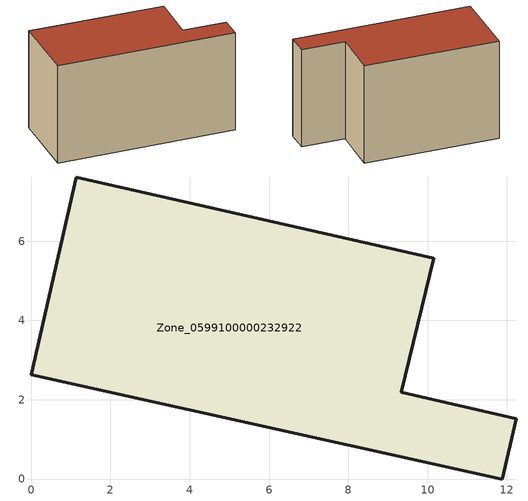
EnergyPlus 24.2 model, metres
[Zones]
Zone_0599100000232922
 floor ground (C_G): 0,2.63 1.14,7.62 10.15,5.57 9.34,2.19 12.24,1.52 11.89,0 z0
 wall outside (C_F): 11.89,0 12.24,1.52 9.34,2.19 10.15,5.57 1.14,7.62 0,2.63 11.89,0 z0:7.02
 roof outside (C_R): 1.14,7.62 0,2.63 11.89,0 12.24,1.52 9.34,2.19 10.15,5.57 z7.02
[BUILDING]
Pand.0599100000232922: North Axis=0; Terrain=City; Loads Convergence Tolerance Value=0.04; Temperature Convergence Tolerance Value=0.4; Solar Distribution=FullExterior; Maximum Number of Warmup Days=25; Minimum Number of Warmup Days=1
[Site:Location]
Rotterdam.The.Hague.AP_ZH_NLD Design_Conditions: Latitude=51.96; Longitude=4.45; Time Zone=1; Elevation=-4.5
[SITE:GROUNDTEMPERATURE:BUILDINGSURFACE]
18, 18, 18, 18, 18, 18, 18, 18, 18, 18, 18, 18
[MATERIAL] Thermal Absorptance=0.9; Solar Absorptance=0.7; Visible Absorptance=0.7
Name | Roughness | Thickness | Conductivity | Density | Specific Heat
G.TI.1946 | MediumSmooth | 0.15 | 1 | 540 | 1210
F.TI.1946 | Rough | 0.3 | 0.857143 | 1920 | 840
R.TI.1946 | MediumRough | 0.2 | 0.1 | 1500 | 1000
[CONSTRUCTION]
C_G: G.TI.1946
C_F: F.TI.1946
C_R: R.TI.1946
[ZONE]
Zone_0599100000232922: Type=1; Multiplier=1; Ceiling Height=Autocalculate; Volume=Autocalculate; Floor Area=autocalculate; Part of Total Floor Area=Yes
[ZONEINFILTRATION:DESIGNFLOWRATE]
Infil_Zone_0599100000232922: Zone or ZoneList or Space or SpaceList=Zone_0599100000232922; Schedule=AlwaysOn; Design Flow Rate Calculation Method=Flow/Area; Flow Rate per Floor Area=0.003; Constant Term Coefficient=1; Temperature Term Coefficient=0; Velocity Term Coefficient=0; Velocity Squared Term Coefficient=0
[HVACTEMPLATE:ZONE:IDEALLOADSAIRSYSTEM]
Zone_0599100000232922: Maximum Heating Supply Air Temperature=50; Minimum Cooling Supply Air Temperature=13; Maximum Heating Supply Air Humidity Ratio=0.0156; Minimum Cooling Supply Air Humidity Ratio=0.0077; Heating Limit=NoLimit; Cooling Limit=NoLimit; Dehumidification Control Type=ConstantSensibleHeatRatio; Cooling Sensible Heat Ratio=0.7; Dehumidification Setpoint=60; Humidification Control Type=None; Humidification Setpoint=30; Outdoor Air Method=None; Outdoor Air Flow Rate per Person=0.00944; Outdoor Air Flow Rate per Zone Floor Area=0; Outdoor Air Flow Rate per Zone=0; Demand Controlled Ventilation Type=None; Outdoor Air Economizer Type=NoEconomizer; Heat Recovery Type=None; Sensible Heat Recovery Effectiveness=0.7; Latent Heat Recovery Effectiveness=0.65
[ZONECONTROL:THERMOSTAT]
ThermostatControl_Zone_0599100000232922: Zone or ZoneList=Zone_0599100000232922; Control Type Schedule=DualSetpointControlType; Control 1=Thermostat_Zone_0599100000232922; Temperature Difference Between Cutout And Setpoint=0
[THERMOSTATSETPOINT:DUALSETPOINT]
Thermostat_Zone_0599100000232922: Heating Setpoint Temperature Schedule=HeatingSetpoint_Zone_0599100000232922; Cooling Setpoint Temperature Schedule=CoolingSetpoint_Zone_0599100000232922
[SCHEDULE:COMPACT]
HeatingSetpoint_Zone_0599100000232922: Through: 12/31, For: AllDays, Until: 24:00, 21
CoolingSetpoint_Zone_0599100000232922: Through: 12/31, For: AllDays, Until: 24:00, 24
DualSetpointControlType: Through: 12/31, For: AllDays, Until: 24:00, 4
AlwaysOn: Through: 12/31, For: AllDays, Until: 24:00, 1
